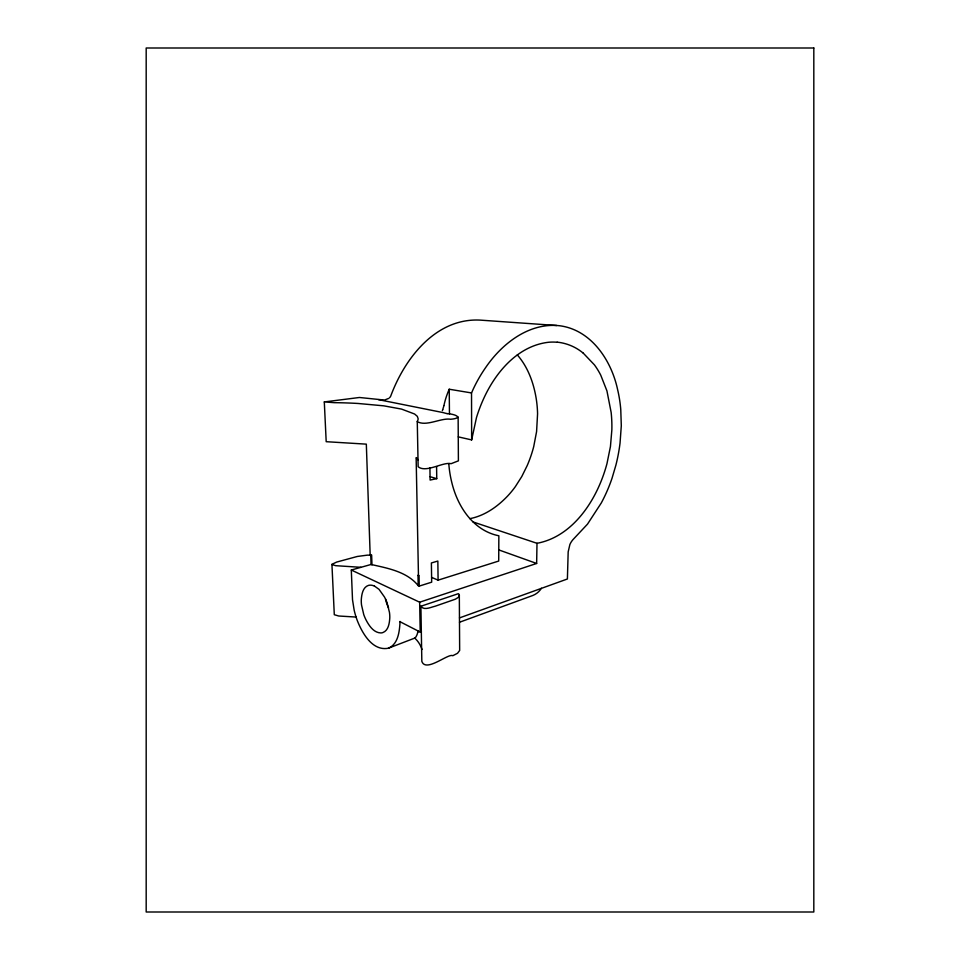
<?xml version="1.0" encoding="UTF-8"?>
<svg xmlns="http://www.w3.org/2000/svg" width="960" height="960" viewBox="0 0 960 960"><rect width="100%" height="100%" fill="white"/><g stroke="black" fill="none" stroke-linecap="round" stroke-linejoin="round"><path stroke-width="1.44" d="M414.936 638.028L388.416 648.204C372.468 651.408 362.28 633.168 357.312 620.628A84.12 84.12 0 0 1 354.156 610.14L352.512 599.748L351.3 570.024L419.652 602.208L536.64 563.46L537 543.3L473.076 521.952M458.268 436.872L471.648 439.908L476.484 417.564A151.86 151.86 0 0 1 483.18 399.72C495.132 372.744 517.62 345.72 548.676 342.252A48.444 48.444 0 0 1 557.184 342.264M356.052 617.052L338.724 616.008L334.296 614.712L331.932 564.324L336.624 562.08L357.276 556.476L367.452 555.132A28.692 28.692 0 0 1 370.752 555.348M447.132 413.64C455.076 414 464.112 417.984 450.684 419.268C441.324 417.552 426.42 426.876 417.276 421.644A1.644 1.644 0 0 1 417.54 420.804A3.972 3.972 0 0 0 418.128 418.704L417.312 416.328L414.588 414.012L401.544 409.092L383.808 405.84L357.972 403.464A489.324 489.324 0 0 0 334.308 402.672L324.3 401.928L359.436 397.488L384.012 400.008A13.404 13.404 0 0 0 384.816 399.936L388.956 398.292M418.152 631.104L417.888 632.22M443.856 405.888L442.776 409.488M442.368 410.616L442.704 409.68M471.648 439.908L471.528 392.94L473.244 389.112A144.54 144.54 0 0 1 485.784 367.38C502.14 343.44 529.356 322.2 559.896 325.776C591.372 330.024 611.352 360.432 617.568 389.4A134.436 134.436 0 0 1 620.76 409.476L621.3 425.736L620.052 443.028A180.744 180.744 0 0 1 615.888 465.192L612.012 478.32A161.52 161.52 0 0 1 601.284 502.968L587.508 524.124L573.852 538.692A18.948 18.948 0 0 0 569.868 544.56L568.176 551.88L567.396 578.988L459.468 617.916M389.772 397.512L390.324 396.78A7.128 7.128 0 0 0 390.696 396.168C404.64 358.404 435.756 317.796 480.156 320.112L556.752 325.5M388.416 648.204C398.568 643.944 399.516 630.564 400.08 621.468M459.492 622.248L532.872 595.452A17.676 17.676 0 0 0 541.404 588.264M399.744 621.576L420.228 632.076L421.392 631.656M420.9 606.24C423.996 610.86 430.968 607.116 435.18 606.216L455.388 599.184L458.352 597.348L459.324 595.488L459.66 650.46L457.524 653.292L452.784 655.728C448.572 652.884 425.724 673.02 421.824 661.32L420.9 606.24L458.4 593.664A2.868 2.868 0 0 1 459.396 595.464M351.3 570.024L371.076 564.468C387.66 568.236 406.884 571.584 418.2 585.612L419.256 586.092L431.676 582.168L431.388 562.956L437.844 561.048L438.096 580.152L498.708 561.048L498.852 535.764A47.796 47.796 0 0 1 492.6 534.096C470.592 526.524 457.2 504.576 451.908 482.94A110.832 110.832 0 0 1 448.836 464.148M418.2 585.612L417.996 575.196L419.052 575.652L419.256 586.092M469.896 518.652C484.728 515.772 497.604 506.628 507.828 495.816A95.76 95.76 0 0 0 515.304 486.708L521.784 476.532L527.196 465.588A128.532 128.532 0 0 0 533.724 446.58L536.58 431.616L537.576 413.82A114.108 114.108 0 0 0 536.28 399.06C533.748 383.124 528.06 367.212 517.32 354.912M436.584 466.608L436.752 478.644L430.104 480.06L429.924 467.904M537 543.3C568.32 537.492 589.956 509.136 601.176 481.056A154.044 154.044 0 0 0 606.972 463.644L610.44 446.556L611.856 429.876A134.964 134.964 0 0 0 611.148 412.416L606.936 390.888L600.744 375.156A75.132 75.132 0 0 0 594.432 364.872L582.816 352.68M360.96 567.312L335.664 565.68L331.908 564.468M443.94 405.516A81.66 81.66 0 0 1 449.232 389.232L471.528 392.94M378.384 399.624L443.448 412.656A26.124 26.124 0 0 0 447.144 413.592M430.056 476.7L436.752 478.644M498.768 549.9L536.64 563.46M431.604 577.368L438.096 580.152M374.472 586.068L379.044 589.356L384.444 596.964A45.84 45.84 0 0 1 387.012 602.568L389.436 612.276A32.58 32.58 0 0 1 389.784 617.988C389.424 623.244 388.5 630.456 382.848 632.568A6.66 6.66 0 0 1 380.832 632.94C373.74 632.76 369.18 625.86 366.192 620.232A46.848 46.848 0 0 1 363.756 614.604L361.548 605.1A31.668 31.668 0 0 1 361.296 599.532C361.704 594.36 362.808 587.196 368.508 585.372A8.4 8.4 0 0 1 374.424 586.152M415.008 638.1L415.056 638.148A14.4 14.4 0 0 0 417.756 632.28M324.3 401.928L326.196 441.696L366.324 444.144L370.164 554.832L371.64 555.072L371.976 564.876M370.728 554.928L371.076 564.468M417.276 421.644L418.14 466.716C425.856 473.34 443.34 461.532 451.08 463.692L458.4 460.848L458.136 416.88M419.652 602.208L420.228 632.076M418.464 575.844L416.136 457.596A10.716 10.716 0 0 1 418.02 459.828M449.232 389.232L449.46 414.108M557.196 342.156A48.24 48.24 0 0 1 582.768 352.752M415.2 638.484A26.208 26.208 0 0 1 422.004 649.5M388.536 607.716A34.296 34.296 0 0 1 385.536 599.076M813.816 48L146.184 48L146.184 912L813.816 912L813.816 48"/></g></svg>
